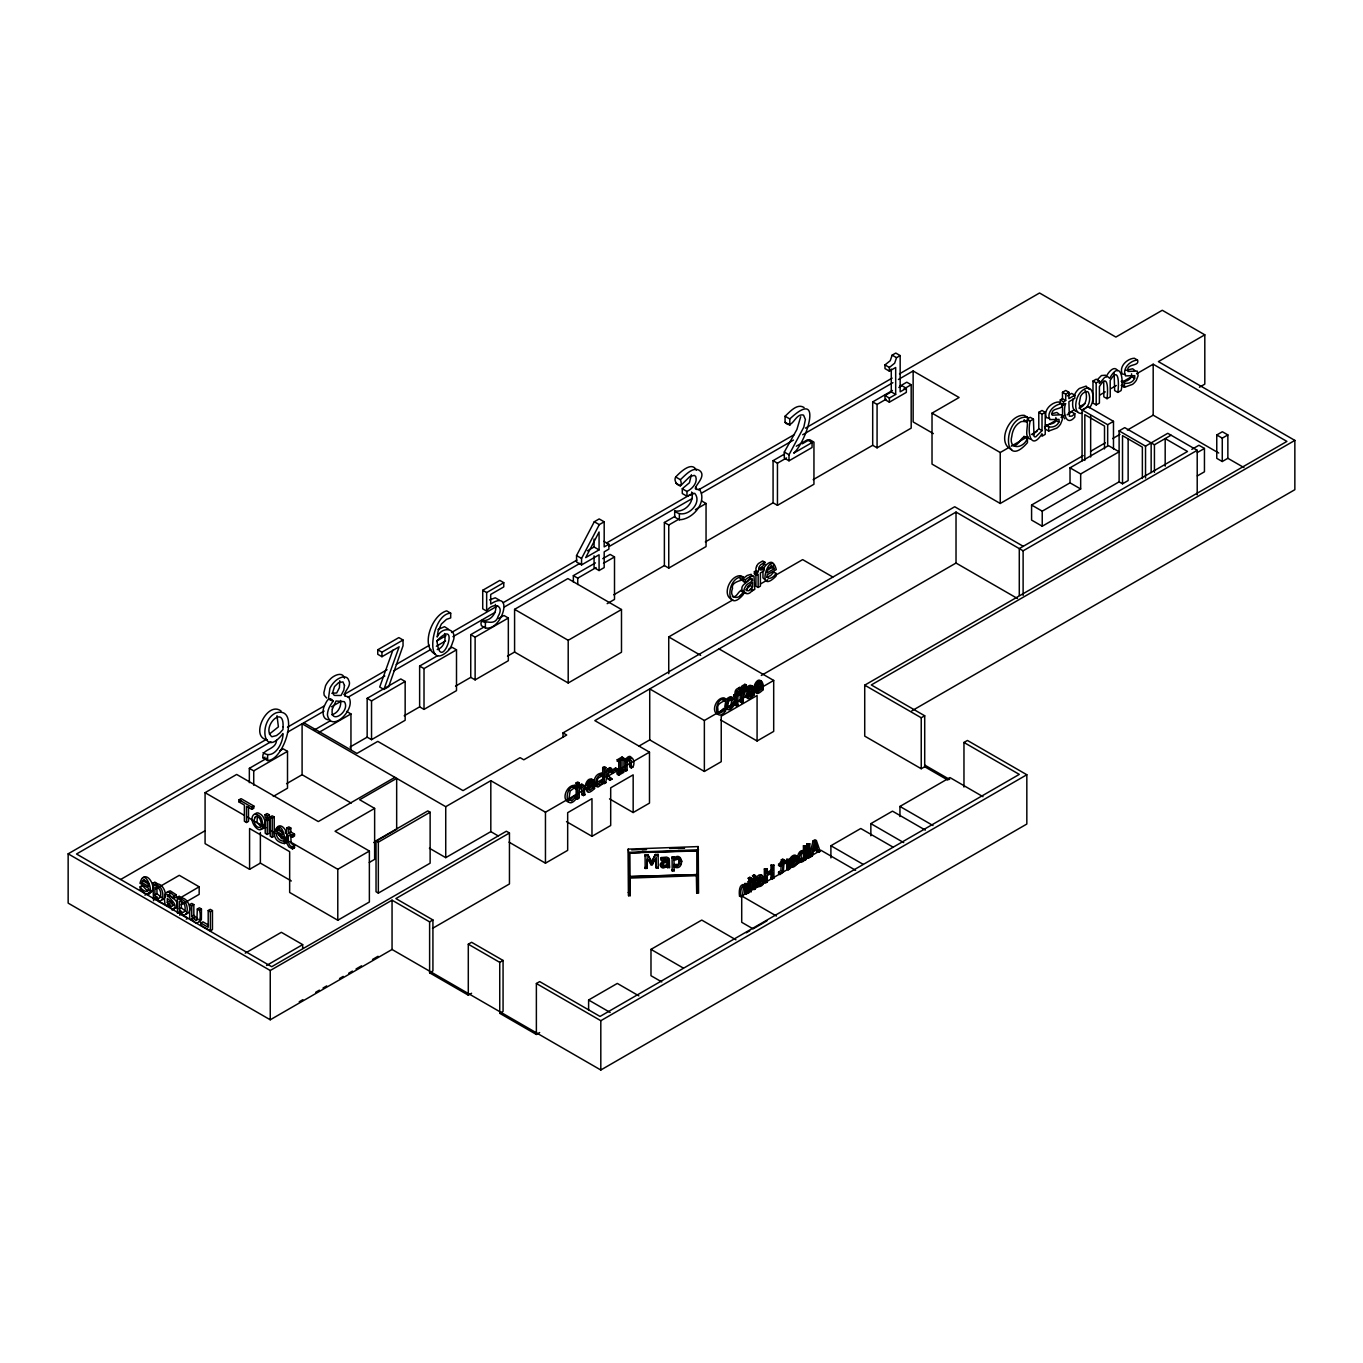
<?xml version="1.0" encoding="UTF-8"?>
<svg xmlns="http://www.w3.org/2000/svg" width="1363" height="1363" viewBox="0 0 1363 1363"><rect width="100%" height="100%" fill="white"/><g stroke="black" fill="none" stroke-linecap="round" stroke-linejoin="round"><path stroke-width="1.5" d="M797.781 857.634C797.236 853.988 800.984 848.144 804.851 851.5L804.851 846.662L806.266 845.844L806.266 859.389L804.937 860.155L803.437 858.929L804.937 860.155M741.728 691.671L742.171 689.048A3.561 2.062 -60 0 1 743.499 686.952L746.43 685.197L743.227 691.16L741.676 690.257L744.249 688.775L745.817 691.16L743.278 692.625L739.121 691.74L741.728 692.029M755.494 881.486C755.051 878.249 758.85 872.763 762.173 875.387M789.62 861.791C788.24 857.242 796.929 851.262 796.895 858.349M761.338 878.999L762.752 879.817L762.343 882.151A3.305 1.908 -60 0 1 761.133 884.025L758.237 885.473L755.647 884.604L755.647 886.376C770.811 889.869 761.44 862.472 756.908 883.19L755.494 882.372M796.878 860.121L796.452 862.455A3.305 1.908 -60 0 1 795.259 864.329C791.613 867.038 787.78 864.892 793.828 863.512A3.305 1.908 -60 0 0 795.038 861.637L795.464 859.303L796.878 860.121L791.034 863.495L789.62 862.677M681.67 861.075L680.904 864.074M800.677 416.788L796.895 429.498L784.304 452.039L784.304 458.087L789.007 460.813L812.058 447.507L812.058 442.549L807.356 439.84L796.333 446.195M758.288 881.145L759.855 877.585L762.547 877.602L762.752 878.573L758.288 881.145L756.874 880.328L757.368 878.096M792.414 861.433L793.965 857.889L796.656 857.906L796.878 858.86L792.414 861.433L791.136 859.406M142.025 882.628C142.314 876.392 149.453 883.02 148.55 886.393L142.025 882.628L144.291 879.868M679.677 861.331L678.399 864.381L674.004 864.534L674.123 870.838L672.198 870.906L672.078 869.798M1045.642 424.932C1050.055 429.72 1059.954 425.955 1059.068 419.378L1049.766 419.6C1046.188 412.239 1054.621 404.13 1061.794 403.823C1064.282 410.791 1050.021 406.413 1052.219 415.187L1061.436 414.778L1062.373 419.497L1060.584 424.012A10.308 5.946 -60 0 1 1056.819 428.084L1048.692 431.049L1045.472 429.192C1042.763 421.627 1058.114 426.96 1055.848 417.521M1123.964 385.133L1121.204 385.473L1124.424 387.313L1132.551 384.349A10.308 5.946 -60 0 0 1136.316 380.294L1138.105 375.762L1137.168 371.06L1127.951 371.469C1125.753 362.694 1140.013 367.073 1137.526 360.088C1130.353 360.394 1121.902 368.521 1125.497 375.881L1134.783 375.66C1135.635 382.339 1125.77 385.848 1121.204 381.299C1125.804 382.56 1132.432 379.067 1131.58 373.803M1073.226 398.575C1072.391 402.886 1071.454 411.319 1077.622 411.779M586.652 785.292L586.874 783.946M756.84 687.463C756.158 684.925 761.508 679.967 761.73 684.635L756.84 687.463L755.272 686.56L760.179 683.732L761.73 684.635M761.287 879.834L760.912 881.333A3.305 1.908 -60 0 1 759.719 883.207L755.647 884.604M762.956 571.131L762.973 577.861L765.256 579.957M906.344 388.268L900.159 391.828L900.159 355.59L895.781 353.068L892.152 355.147L890.243 360.701L884.979 364.909L884.979 368.589L889.358 371.128L895.678 367.482L895.678 394.418L889.358 398.064L884.979 395.526L884.979 399.632L889.358 402.17L906.344 392.374L906.344 388.268L901.948 385.729L898.864 387.501M900.159 355.59L896.547 357.685L894.639 363.222L889.358 367.448L889.358 371.128M662.384 863.256L662.81 865.079L665.297 865.318L667.461 864.21L667.461 861.62M276.382 831.311L277.371 829.13L279.739 829.42L282.005 831.788L282.686 834.957L276.382 831.311L279.364 827.971M812.331 855.896L813.353 851.688L817.63 849.2L818.652 852.233L820.168 851.364L816.386 840.579L814.955 839.761L813.115 840.835L809.332 855.981L810.746 856.799L812.331 855.896L810.917 855.078L809.332 855.981M813.762 849.967L815.5 842.862L817.221 847.973L813.762 849.967L812.348 849.149L815.807 847.156L817.221 847.973M810.746 856.799L814.546 841.653L816.386 840.579M732.374 704.33L732.715 703.172M756.567 566.48C754.029 571.029 759.378 574.13 758.816 567.775A5.111 2.947 -60 0 1 760.724 564.793L764.916 562.255C765.188 565.049 754.829 573.193 764.03 568.695L764.03 570.841L760.401 572.937L760.401 586.141L758.152 587.436L755.92 586.141L755.92 574.811M169.591 893.651C169.472 897.978 178.195 899.256 177.122 905.066A5.963 3.442 60 0 1 176.474 907.298L176.031 907.69A5.282 3.05 60 0 1 174.123 907.775M736.378 691.825L736.702 690.922M741.779 688.707L742.102 687.804M392.868 650.185L379.715 687.02L383.906 689.439L388.659 686.696L403.039 645.772L403.039 640.014L398.848 637.594L377.755 649.776L377.755 654.291L381.947 656.71L399.138 646.795L383.906 689.439M755.511 685.231L757.317 682.471M276.502 740.296C276.144 750.297 260.742 748.815 263.042 757.93L267.608 760.571C284.765 760.128 300.439 705.625 275.973 712.883C257.914 720.925 263.059 759.907 282.942 733.498C283.555 742.988 273.69 760.588 263.042 752.58M1073.959 396.156L1074.981 393.873A10.768 6.219 -60 0 1 1079.343 388.489L1086.107 386.104L1089.105 389.392M763.484 569.41C764.183 565.321 772.446 558.234 773.928 565.236M276.723 827.784C280.931 821.616 288.274 831.634 286.656 836.695L284.646 837.853L276.382 833.083C275.888 838.075 281.902 843.561 286.434 839.847L286.434 842.385L284.424 843.544C263.979 840.545 280.591 811.854 284.646 837.853M142.434 878.113C148.959 871.468 158.159 891.402 149.146 892.901M655.313 854.482L651.65 861.569L647.834 854.754L645.074 854.857L645.193 868.435L647.084 868.367L647.084 857.634L651.037 864.789L652.264 864.755L656.233 857.293L656.233 868.044L658.261 867.958L658.142 854.38L655.313 854.482L651.77 862.677L647.834 854.754M599.073 570.535L599.073 554.792L581.558 564.912L576.549 562.016L576.549 555.576L594.285 521.756L599.175 518.928L604.184 521.808L604.184 546.921L608.886 544.212L608.886 549.119L604.184 551.845L604.184 567.587L599.073 570.535L594.064 567.655L594.064 555.848M581.558 564.912L581.558 558.455L599.277 524.636L604.184 521.808M652.264 864.755L654.121 859.917M606.126 772.105L607.983 768.749L609.96 767.608L611.544 768.528L607.677 775.291L612.055 779.074L609.977 780.266L606.058 777.217M611.544 768.528L609.568 769.652L605.854 776.382L605.854 767.539L604.269 766.636L602.702 767.539L602.702 782.652L604.269 783.555L605.854 782.652L606.484 777.063L609.977 780.266M608.034 770.998L609.96 767.608M1106.415 376.478C1107.744 372.9 1114.338 364.705 1117.456 370.685M789.007 460.813L789.007 454.765L803.829 427.13L805.397 419.497L803.557 415.136C794.936 412.597 792.602 430.623 785.071 422.377L785.071 416.226C789.773 412.001 797.151 402.92 804.136 407.571M1089.327 407.81C1095.596 401.932 1094.063 381.18 1082.563 390.346A10.768 6.219 -60 0 0 1078.201 395.73C1075.237 400.739 1073.311 414.965 1082.512 413.262M573.124 787.337L576.242 788.581L573.653 788.359L570.16 791.017L568.78 799.399L571.574 800.95L576.242 796.469L574.658 795.566L570.007 800.03L567.57 799.263M745.271 582.478L745.271 579.837L747.06 578.372L751.643 575.714L753.978 575.987L754.778 589.378L752.546 590.673L752.546 589.037C750.195 596.841 740.126 594.047 745.527 586.55C746.464 582.989 754.318 582.342 752.035 578.423C748.253 577.248 746.413 585.085 743.039 581.183L743.108 577.026C725.763 575.356 725.201 615.548 743.108 594.745L743.108 591.491C738.848 587.657 737.604 598.425 732.306 596.636M743.108 591.491C739.956 600.827 728.421 598.613 732.51 588.458C730.364 579.939 748.934 580.451 739.87 578.781M1027.446 437.983C1024.141 448.751 1008.007 450.625 1011.806 436.296C1012.402 430.981 1014.839 425.495 1019.541 422.598C1023.017 419.14 1030.224 425.477 1027.446 417.197C1002.555 414.812 1001.754 472.518 1027.446 442.634L1027.446 437.983C1021.347 432.48 1019.558 447.933 1011.959 445.36M602.838 781.732C601.662 785.412 596.04 786.264 597.369 781.22C596.415 776.126 603.536 777.506 602.838 774.133C597.352 774.457 594.183 781.51 596.381 786.178A5.145 2.965 -60 0 0 598.289 786.911L602.838 783.776L602.838 781.732C600.333 778.818 599.396 785.718 596.466 783.827M629.45 758.595L629.757 767.028L631.325 767.948L632.909 767.028C636.197 761.031 630.95 752.785 627.116 760.741L625.532 759.821C626.23 757.658 630.762 754.131 631.273 758.169M167.632 891.709L170.205 890.84L176.117 894.673L176.117 897.11L174.038 898.319C157.086 887.62 175.861 901.454 175.043 906.259A5.963 3.442 60 0 1 174.396 908.491L173.953 908.9A5.282 3.05 60 0 1 172.045 908.968L167.291 904.402L167.291 905.918L165.23 904.725C163.117 895.491 165.417 886.734 174.038 895.883L174.038 898.319M257.368 815.585L257.011 822.519L261.168 826.694M593.144 782.924L594.728 783.844C590.622 767.199 579.224 803.659 594.558 788.513L594.558 786.519L592.888 785.667L588.441 789.279A3.697 2.13 -60 0 1 587.913 789.279M752.546 586.891L749.02 590.758L746.668 590.605L747.742 586.431L752.546 582.631L752.546 586.891L750.314 585.596L745.697 589.923M773.775 572.085L770.64 575.561L766.602 577.282M754.148 694.891L754.148 692.932L749.684 696.561A3.629 2.096 -60 0 1 748.355 696.033L747.912 693.988L754.318 690.291C750.263 673.901 739.036 709.816 754.148 694.891L752.58 693.988L752.58 692.029L748.134 695.658A3.629 2.096 -60 0 1 747.606 695.641M761.508 686.884L757.061 690.496A3.629 2.096 -60 0 1 755.732 689.985M587.419 782.686L588.22 781.578M747.111 689.15L747.895 688.076M627.116 760.741L625.532 758.629L623.947 759.532L623.947 770.385L625.532 771.288L627.116 770.385L627.116 762.275L628.326 760.622A3.816 2.198 -60 0 1 630.081 759.31L631.273 760.418L631.325 767.948M1045.217 412.325L1042.014 414.182L1042.014 430.64L1035.931 436.705A3.493 2.01 -60 0 1 1034.04 436.262L1033.427 419.14L1030.207 420.98C1027.106 433.724 1031.246 450.863 1042.014 433.775L1042.014 436.228L1045.217 434.371L1045.217 412.325L1042.014 410.467L1038.793 412.325L1038.793 428.783L1032.728 434.848M1097.454 379.613L1101.44 375.541L1105.58 375.217M333.254 701.11L329.471 699.543L328.551 697.788L329.897 688.298A14.039 8.11 -60 0 1 334.531 681.79C337.82 678.041 347.02 673.475 348.877 680.784C352.608 687.242 337.905 695.863 348.366 696.732C357.327 708.181 331.26 734.078 327.41 714.945C327.495 709.748 330.187 705.063 333.254 701.11C328.773 695.232 326.456 701.877 324.547 705.591C322.026 710.259 322.043 720.669 329.607 719.664M680.699 485.62L689.729 476.658L694.278 475.363L695.675 476.42C697.924 482.758 692.302 488.823 686.969 491.447L682.284 488.738L682.284 493.525L686.969 496.234L694.704 493.304C703.427 503.594 684.788 520.734 674.685 510.955L674.685 517.054L679.37 519.763C693.086 519.473 707.755 501.601 699.406 489.266C687.156 491.14 707.346 478.43 700.446 471.257C693.903 465.09 685.027 475.414 680.41 479.708C684.499 491.702 672.044 482.758 675.707 476.999C679.864 472.484 692.029 460.592 696.374 470.32M568.592 790.114L569.257 789.262M578.372 786.417L581.745 783.861L583.415 785.804M791.767 857.906L794.05 856.356M587.777 791.153C584.369 789.518 584.08 779.977 579.241 788.376L579.241 782.907L577.673 781.987L576.089 782.907L576.242 798.769C564.827 812.927 563.43 784.986 576.242 786.247L574.658 785.344C566.974 784.747 560.926 799.297 568.507 802.177M725.542 711.094C714.297 725.048 712.917 697.515 725.542 698.759C725.355 702.269 715.933 702.184 717.892 709.373C717.228 719.357 726.99 705.881 725.542 711.094L723.992 710.191M804.851 859.746C797.968 868.214 797.048 849.353 804.851 851.5M255.273 814.035L255.92 813.353A6.73 3.885 60 0 1 258.646 813.132L260.946 814.461A6.662 3.833 60 0 1 263.655 817.817C265.478 820.952 266.705 829.88 260.946 828.755M761.423 686.935L763.076 687.787L763.076 689.746C747.963 704.671 759.191 668.739 763.246 685.129L756.84 688.843L755.272 687.94M804.851 852.88L802.126 853.391A2.13 1.227 -60 0 0 801.12 854.822L801.291 860.172A2.811 1.619 -60 0 0 802.483 860.326L804.851 858.451L804.851 852.88L803.437 852.062L803.437 857.634L801.052 859.508A2.811 1.619 -60 0 1 800.609 859.593M789.79 425.086L789.79 418.952C824.121 386.581 806.709 441.646 793.709 453.146L812.058 442.549M751.899 694.704L750.349 696.101M486.659 611.101C492.622 601.884 505.111 604.933 498.125 616.315C494.53 629.587 478.038 614.969 481.446 625.719L485.381 627.985C502.112 631.308 514.464 588.356 490.697 604.03L490.697 594.455L503.765 586.908L503.765 582.683L499.829 580.417L482.723 590.281L482.723 608.835L486.659 611.101L486.659 592.564L503.765 582.683M783.725 862.796L788.189 862.932L788.189 869.833L786.775 869.015L786.775 862.115L785.701 861.876M1103.723 381.316L1103.826 396.82L1107.029 398.678C1107.983 391.215 1108.545 371.315 1099.413 386.615L1099.413 403.073L1096.193 404.93L1092.99 403.073L1092.99 381.027L1096.21 379.187L1099.413 381.027L1099.413 383.48L1104.643 377.398L1107.642 376.563L1109.635 378.335C1119.807 359.985 1124.305 377.585 1121.085 390.568L1117.864 392.425L1114.661 390.568L1114.133 373.292M749.786 577.128C751.371 582.001 740.399 583.33 741.966 589.753A6.423 3.714 -60 0 0 742.648 592.155L745.186 592.666M677.854 866.238L674.004 865.812L674.004 857.906C683.493 850.785 684.43 871.843 674.123 866.919M437.966 629.536L444.491 626.69L448.58 629.28M667.461 865.522L666.064 866.374M736.327 694.84L737.877 695.743L740.416 694.278L738.848 691.893L736.276 693.375L737.826 694.278L741.029 688.315L738.099 690.07A3.561 2.062 -60 0 0 736.77 692.165L736.327 695.147L733.72 694.857L733.72 696.357L736.327 696.646L736.327 705.83L734.776 704.927L734.776 695.743L733.72 696.357M758.544 885.541L759.481 884.911M667.58 862.728L667.58 865.318C662.179 869.747 660.595 861.143 667.58 862.728L667.41 859.559M377.755 649.776L381.947 652.196L403.039 640.014M785.071 422.377L790.063 424.932M682.284 488.738L689.422 482.758L691.399 474.75M587.385 550.856L594.064 546.989L599.073 549.885L599.073 531.996L585.698 557.603L599.073 549.885M963.965 787.047L963.965 742.46L967.44 740.45L1026.833 774.746L1026.833 824.036L600.81 1070.006L392.05 949.483L270.249 1019.797L68.15 903.124L68.15 853.834L265.376 739.956M287.491 727.195L324.36 705.898M344.635 694.193L387.024 669.727M396.241 664.394L429.43 645.244M436.807 640.985L446.008 635.669M451.545 632.483L497.631 605.871M503.151 602.685L576.89 560.108M606.382 543.087L693.017 493.065M698.538 489.879L794.39 434.541M805.448 428.152L892.084 378.13M899.461 373.871L1039.543 292.994L1115.871 337.07L1162.281 310.27L1204.807 334.821L1204.807 384.127L1199.457 387.211M270.913 741.762L76.515 854.005L271.714 966.708L506.372 831.226L509.455 832.997L509.455 883.957L432.514 928.373M287.423 732.238L324.087 711.077M331.448 706.818L340.648 701.502M348.008 697.26L384.826 675.997M394.026 670.681L430.844 649.435M436.364 646.249L445.582 640.934M452.942 636.674L495.28 612.243M504.48 606.927L579.957 563.345M609.414 546.342L692.251 498.517M701.451 493.202L793.487 440.062M802.688 434.746L892.901 382.662M898.421 379.476L913.142 370.975L959.092 397.502L932.019 413.142L932.019 464.101L1000.238 503.475L1083.159 455.6M674.685 510.955C684.856 512.709 694.857 502.078 691.637 492.009M481.446 620.608L485.688 622.721M813.183 479.657L872.695 445.292L872.695 401.898L892.441 390.5M899.614 386.342L906.787 382.202L911.183 384.741L911.183 428.135L877.073 447.831L872.695 445.292M613.759 594.796L664.377 565.56L664.377 522.489L675.026 516.338M455.515 686.151L470.746 677.36L470.746 634.647L484.734 626.588M498.705 618.512L503.952 615.48L508.331 618.018L508.331 660.714L475.125 679.881L470.746 677.36M514.584 652.042L514.584 609.346L567.877 578.576L621.494 609.534L621.494 652.23L568.201 682.999L514.584 652.042L507.496 656.131M884.979 395.526L891.283 391.88L895.678 394.418M573.346 582.018L573.346 575.646L595.427 562.902M602.787 558.66L610.13 554.417L614.509 556.939L614.509 599.413L607.165 603.656M705.335 541.912L773.077 502.811L773.077 460.66L784.032 454.339M802.279 443.81L809.571 439.602L813.95 442.123L813.95 484.257L777.455 505.332L773.077 502.811M404.198 715.779L419.634 706.869L419.634 666.064L437.676 655.637M448.512 649.384L452.124 647.306L456.503 649.827L456.503 690.632L424.012 709.39L419.634 706.869M367.158 737.162L367.158 698.35L400.773 678.944L405.152 681.483L405.152 720.277L371.537 739.683L367.158 737.162L350.001 747.06M872.695 401.898L877.073 404.419L886.052 399.24M903.993 388.881L911.183 384.741M291.324 880.975L260.367 863.103L249.582 869.321L205.08 843.629L205.08 792.67L236.668 774.44L318.312 821.565L394.912 777.353M664.377 522.489L668.756 525.028L679.404 518.877M695.403 509.643L706.051 503.492L706.051 546.563L668.756 568.098L664.377 565.56M313.967 730.227L330.272 720.806M470.746 634.647L475.125 637.185L508.331 618.018M573.346 575.646L577.742 578.168L596.125 567.553M603.485 563.311L614.509 556.939M773.077 460.66L777.455 463.199L786.587 457.934M249.344 782.669L249.344 768.34L267.131 758.067M279.568 750.877L283.129 748.832L287.508 751.354L287.508 788.206L273.282 796.418M419.634 666.064L424.012 668.586L456.503 649.827M367.158 698.35L371.537 700.889L405.152 681.483M318.363 732.749L350.955 713.922L350.955 749.48M249.344 768.34L253.722 770.862L287.508 751.354M246.516 822.485L244.386 821.259L244.386 805.073L239.053 801.989L239.053 799.808L241.064 798.65L253.859 806.044L253.859 808.208L251.848 809.366L246.516 806.283L246.516 822.485L248.509 821.327L248.509 807.152M239.053 801.989L241.064 800.831M120.643 879.493L205.217 830.663M286.571 783.691L302.092 774.729L351.228 803.097M239.053 799.808L251.848 807.203L253.859 806.044M140.236 886.819C141.565 890.056 148.771 894.622 148.55 888.216L139.997 883.292C145.398 861.433 160.374 909.342 140.236 889.426L140.236 886.819C143.745 883.173 145.279 892.288 149.538 890.209M265.069 814.716L267.08 813.558L269.363 814.87L269.363 817.272L265.206 819.504L265.206 833.287L267.216 834.446L269.227 833.287L269.227 819.504L265.069 817.119L265.069 814.716L267.352 816.028L269.363 814.87M140.355 886.887L142.434 885.694M514.584 609.346L568.201 640.303L621.494 609.534M152.809 883.309L154.888 882.117L156.966 883.923L154.888 885.132L152.809 883.309L153.576 900.739M270.215 816.982L272.208 815.824L274.219 816.982L274.219 836.166L272.208 837.325L270.215 836.166L270.215 816.982L272.208 818.141L274.219 816.982M154.769 884.451L156.847 883.241M265.206 819.504L267.216 820.662L269.227 819.504M144.921 895.15L152.162 890.976M155.774 888.897L179.286 875.319L199.168 886.802L199.168 894.367L181.092 904.811M154.888 894.895L154.888 887.074C163.747 886.359 161.652 905.986 154.888 894.895L156.966 893.702L156.966 885.882M167.291 896.547L169.37 895.355M286.809 828.023L288.82 826.864L290.813 828.023L290.813 831.975L294.51 834.105L294.51 836.03L292.517 837.189L288.82 835.059C287.525 838.381 288.394 850.001 294.51 845.673L294.51 847.769L292.517 848.928L288.82 846.917L287.031 843.68L286.809 833.9L285.446 833.117L285.446 831.191L286.809 831.975L286.809 828.023L288.82 829.181L290.813 828.023M174.038 895.883L176.117 894.673M167.291 902.408L167.291 898.456L171.738 901.982L172.743 905.867L171.568 906.429L168.773 904.47L167.291 902.408L169.37 901.216L173.646 905.219M177.19 897.382L179.252 896.19L181.33 897.996L179.252 899.205L177.19 897.382L177.531 913.346M288.82 829.181L288.82 833.134L290.813 831.975M179.132 898.524L199.168 886.802M288.82 833.134L292.517 835.263L294.51 834.105M1068.899 392.305L1065.696 394.163L1065.696 400.501L1062.476 398.643L1062.476 392.305L1065.696 390.465L1068.899 392.305L1068.899 398.643L1074.828 395.236L1074.828 398.32L1068.899 401.727L1069.359 416.226L1072.051 416.056L1074.828 413.739L1074.828 417.078C1065.61 427.778 1062.578 410.723 1065.696 403.584L1063.515 404.828L1058.591 401.966C1051.418 402.272 1042.968 410.382 1046.545 417.742L1049.731 418.168M758.152 587.436L758.152 574.215L756.652 575.101L754.403 573.806L754.403 571.659L755.92 570.79M759.327 568.831L761.798 567.4L764.03 568.695M172.045 910.024L177.48 906.889M754.403 573.806L755.92 572.937M754.403 571.659L756.652 572.954L758.152 572.085M1060.312 402.988L1060.312 399.904L1062.476 398.643M1067.178 395.934L1071.608 393.379L1074.828 395.236M179.252 908.968L179.252 901.147C188.128 900.432 186.032 920.059 179.252 908.968L181.33 907.775L181.33 899.955M766.568 570.603L771.833 567.57L774.082 568.848L767.045 572.92C766.057 569.291 773.758 562.152 774.082 568.848M189.678 904.606L191.757 905.799L191.757 916.447L195.693 920.366A2.266 1.295 60 0 0 196.902 920.076L197.311 909.002L199.39 910.211C202.218 918.219 197.976 929.379 191.757 918.475L191.757 920.042L189.678 918.849L189.678 904.606L191.757 903.413L193.836 904.606L193.836 915.237L197.754 919.173A2.266 1.295 60 0 0 198.299 919.275M1060.312 399.904L1063.515 401.761L1065.696 400.501M1092.99 381.027L1096.193 382.884L1099.413 381.027M191.757 905.799L193.836 904.606M776.007 573.38C774.559 576.873 766.79 581.797 767.045 574.896L776.263 569.581C770.436 546.018 754.284 597.658 776.007 576.191L776.007 573.38L773.639 572.153M197.311 909.002L199.39 907.809L201.451 909.002L201.383 919.548L199.765 921.967M668.739 673.663L668.739 636.93L732.936 599.856M740.279 595.631L745.782 592.445M760.469 583.977L767.795 579.735M775.138 575.493L802.654 559.614L832.81 577.026M369.254 862.472L374.638 859.354L374.638 808.395L335.059 831.243L369.373 851.04L369.373 901.999L337.785 920.246L289.655 892.458L289.655 851.654L249.582 828.517L249.582 869.321M199.39 910.211L201.451 909.002M191.757 916.447L193.836 915.237M932.019 413.142L1000.238 452.516L1007.615 448.257M1011.295 446.127L1027.889 436.552M1031.57 434.439L1037.09 431.236M1044.467 426.977L1055.524 420.605M1061.044 417.402L1064.742 415.289M1068.422 413.159L1073.959 409.956M1079.479 406.77L1085.016 403.584M1099.754 395.066L1105.274 391.88M1110.811 388.676L1116.331 385.49M1121.868 382.304L1132.926 375.915M1136.606 373.786L1153.183 364.211L1286.911 441.408L864.721 685.163L864.721 736.122L921.235 768.732L924.71 766.739L947.847 780.096M1204.807 334.821L1158.397 361.621L1294.85 440.402L1294.85 489.692L911.813 710.839M200.855 923.058L208.198 927.3L208.198 910.552L210.277 909.342L212.458 910.603L212.458 929.6L210.379 930.793L200.855 925.29L200.855 923.058L202.934 921.848L208.437 925.034M1045.472 425.017L1048.863 426.772M1124.594 383.054L1124.424 387.313M208.198 910.552L210.379 911.813L212.458 910.603M1082.069 460.881L1082.069 409.922C1089.463 408.372 1091.286 397.945 1088.236 392.152A6.116 3.527 -60 0 0 1085.561 391.743L1083.21 393.106A6.151 3.561 -60 0 0 1080.518 396.616L1079.155 403.755L1080.518 409.258L1082.171 409.922L1087.895 406.566L1113.486 421.337L1113.486 448.955M1107.029 398.678L1110.249 396.82L1110.181 380.464C1119.296 365.045 1118.887 384.775 1117.864 392.425M376.035 840.801L427.829 810.9L430.129 812.229L430.129 863.188L378.335 893.106L376.035 891.76L376.035 840.801L378.335 842.147L430.129 812.229M563.021 737.127L563.021 732.885L954.713 506.746L1023.238 546.307M373.752 842.555L396.667 829.334L396.667 778.375L359.662 799.74L374.638 808.395M302.092 774.729L302.092 723.77L445.735 806.692L490.816 780.675L545.456 812.212L603.86 778.494M1197.208 494.888L1197.208 450.301L1023.119 550.822L956.025 512.079L594.83 720.618L649.487 752.155L649.487 803.114L633.165 812.535L609.534 798.888M1082.069 409.922L1107.676 424.711L1113.486 421.337M289.859 841.618L337.785 869.287L369.373 851.04M1070.023 482.843L1070.023 467.833L1108.477 445.633L1119.108 451.783L1080.672 473.966L1080.672 488.976L1070.023 482.843L1031.587 505.026L1031.587 520.087L1042.235 526.22L1119.108 481.838L1119.108 430.878L1124.731 427.624L1154.427 444.781L1171.038 435.189M1090.536 451.34L1105.274 442.839M1112.651 438.579L1120.028 434.32M1127.388 430.061L1153.183 415.17L1218.709 453.01M245.238 953.146L281.34 932.309L302.671 944.627L302.671 948.409M1119.108 430.878L1145.533 446.144L1167.767 433.298L1197.208 450.301M1031.587 505.026L1042.235 511.176L1080.672 488.976M429.379 848.212L445.735 857.651L490.816 831.634L498.091 835.843M638.736 746.225L649.725 739.888L704.364 771.441L721.231 761.696L721.231 716.188L757.078 695.488L757.078 740.995L773.69 731.403L773.69 680.444L719.051 648.907M761.304 675.469L956.025 563.038L1017.48 598.51M739.393 689.099L741.029 689.951M746.43 686.833L743.499 686.475M623.607 770.93L622.005 771.85L620.421 770.93L622.022 770.01L623.607 772.395L618.751 775.206L617.166 774.303L617.166 772.821L618.751 773.724L620.335 772.804L620.335 761.304L618.751 762.224L617.166 759.838L622.022 757.027L623.607 757.947L622.005 760.35L620.421 759.43M576.089 782.907L577.656 783.81L579.241 782.907M602.702 767.539L604.269 768.459L605.854 767.539M617.166 761.321L618.768 760.401L618.768 771.901L617.166 772.821M623.607 757.947L618.751 760.758L617.166 759.838M722.475 699.832L725.542 701.042M733.72 694.857L736.327 695.147M266.569 965.464L302.671 944.627M737.826 694.278L740.416 692.796M743.227 691.16L745.817 689.678M623.947 759.532L625.532 760.452L627.116 759.532M739.121 693.239L741.728 693.528L741.728 702.712L740.177 701.809L740.177 692.625M600.095 775.121L602.838 776.177M747.98 690.768L751.252 688.894L752.802 689.78L747.912 692.608C747.231 690.087 752.58 685.112 752.802 689.78M617.2 768.885L612.464 771.628L612.464 773.383L610.88 772.48L610.88 770.725L615.633 767.982L617.2 768.885L617.2 770.657M588.305 784.321L591.61 782.413L593.195 783.333L588.22 786.195C587.538 783.64 592.973 778.597 593.195 783.333M68.15 853.834L270.249 970.507L392.05 900.176L429.618 921.865L432.923 919.957L432.923 970.916L429.618 972.824L429.618 921.865M509.455 832.997L395.883 898.575L432.923 919.957M607.506 776.399L649.487 752.155M649.725 739.888L649.725 688.928L704.364 720.482L773.69 680.444M763.076 687.787L758.612 691.399A3.629 2.096 -60 0 1 757.283 690.871L756.84 688.843M734.776 704.927L736.327 704.041L737.877 704.927L737.877 695.743M740.177 701.809L741.728 700.923L743.278 701.809L743.278 692.625M594.558 786.519L590.026 790.199A3.697 2.13 -60 0 1 588.68 789.671L588.22 787.593M581.354 786.008L581.882 794.663L583.466 793.743L585.051 794.663C583.023 790.472 586.311 775.257 592.888 779.892M602.702 782.652L604.269 781.732L605.854 782.652M608.409 779.346L610.488 778.154L612.055 779.074M623.947 770.385L625.532 769.465L627.116 770.385M736.327 705.83L737.877 704.927M741.728 702.712L743.278 701.809M1119.108 481.838L1122.516 483.797L1128.138 480.56L1128.138 438.682M576.089 798.019L577.656 798.922L579.241 798.019L579.241 789.91L580.468 788.257A3.816 2.198 -60 0 1 582.222 786.945L583.398 788.035L583.466 795.566L581.882 794.663M583.466 795.566L585.051 794.663M1191.824 449.364L1198.946 445.258L1204.449 448.444L1204.449 471.802L1197.327 475.908M1227.859 458.292L1222.27 461.512L1216.767 458.343L1216.767 434.967L1222.355 431.747L1227.859 434.916L1227.859 458.292L1243.959 467.577M1197.327 452.55L1204.449 448.444M1216.767 434.967L1222.27 438.153L1227.859 434.916M299.213 1001.788L302.893 999.675M315.722 992.264L319.385 990.151M323.048 988.022L326.711 985.909M339.557 978.498L343.22 976.385M348.724 973.216L352.387 971.103M356.05 968.974L361.553 965.805M372.542 959.45L378.045 956.281M509.029 842.147L545.456 863.171L567.672 850.359L567.672 812.672L591.968 798.65L591.968 836.32L610.692 825.518L610.692 787.831L633.165 774.848L633.165 812.535M1294.85 440.402L871.298 684.942L924.71 715.779L924.71 766.739M468.293 944.201L471.598 942.293L503.066 960.455L503.066 1011.414L499.744 1013.322L499.744 962.363L468.293 944.201L468.293 995.16L471.598 993.252M864.721 685.163L921.235 717.773L924.71 715.779M499.744 962.363L503.066 960.455M539.68 1032.558L536.375 1034.466L536.375 983.507L539.68 981.599L600.027 1016.44L1019.285 774.388L963.965 742.46M803.437 850.682L803.437 845.844L806.266 845.844M806.93 843.816L809.775 843.816L809.775 857.361L808.361 858.179L806.93 857.361L806.93 843.816L809.775 843.816M751.252 878.096L749.65 879.033L749.65 880.719L748.219 878.215L749.837 877.278L751.252 878.096L751.252 879.799L748.236 881.537L748.662 893.344M755.545 875.625L753.943 876.545L753.943 878.249L752.512 875.728L754.131 874.807L755.545 875.625L755.545 877.312L752.615 878.999L752.615 888.727L754.029 889.545L755.443 888.727L755.443 878.999L754.029 878.181M772.429 872.576L767.267 875.557L767.267 881.912L765.785 882.764L764.353 881.946L764.353 868.981L767.267 868.947L767.267 874.024L772.429 871.042L772.429 865.948L773.928 865.096L773.928 878.062L772.429 878.931L771.015 878.113L771.015 871.758L772.429 872.576L772.429 878.931M765.853 873.206L771.015 870.224L771.015 865.13L773.928 865.096M783.946 863.903L783.299 872.081L779.926 874.518L778.494 872.235C782.822 875.267 783.435 867.072 782.532 864.721L779.926 866.238L778.494 865.42L782.532 858.929L783.946 859.746L784.901 863.358L782.532 863.086M764.353 868.981L767.267 868.947M781.118 859.763L783.946 859.746M747.606 883.531L746.174 885.439L744.76 883.531L747.606 883.531L747.606 893.259L746.174 894.077L744.76 893.259L744.76 886.001L743.67 885.78M789.603 859.286L788.189 861.552L786.775 859.286L789.603 859.286L789.603 869.015L788.189 869.833M751.183 881.197L749.65 882.065L752.597 882.014L751.183 879.834M748.236 881.537L749.65 882.355L752.597 880.651L749.837 878.982L749.837 877.278M752.615 878.999L755.443 878.999M778.494 864.057L779.926 864.875L782.532 863.375L782.532 860.581M785.139 863.614L785.378 861.74L788.189 861.552M756.874 880.328L761.338 877.755L762.752 878.573M791 860.615L795.464 858.043L796.878 858.86M756.908 883.19L762.752 879.817M778.494 872.235L780.914 870.531L781.118 865.454M757.078 885.422L757.078 887.194M791.187 865.709C792.465 870.701 800.78 861.416 798.037 857.191C795.072 852.846 789.893 859.917 791.034 863.495M744.76 884.621C738.746 883.292 738.985 892.85 739.564 896.275L740.978 895.457M744.76 893.259L747.606 893.259M752.615 888.727L755.443 888.727M764.353 881.946L767.267 881.912M771.015 878.113L773.928 878.062M806.93 857.361L809.775 857.361M817.63 849.2L816.216 848.382L817.238 851.415L820.168 851.364M752.666 928.629L741.711 922.291L741.711 895.968L820.884 850.256L855.606 870.293M739.564 896.275L742.392 896.275L743.516 887.228A3.425 1.976 -60 0 1 745.084 886.597L746.174 886.819L746.174 894.077M661.771 981.939L650.986 975.704L650.986 949.381L701.741 920.076L735.901 939.789M830.902 857.889L830.902 845.741L860.769 828.5L893.004 847.105M899.955 816.556L899.955 806.436L949.943 777.574L982.979 796.656M870.855 835.775L870.855 823.627L892.475 811.155L925.307 830.101M588.612 1010.119L588.612 999.999L617.32 983.422L638.855 995.859M746.294 932.803L749.735 930.81M753.16 928.833L766.926 920.877M536.375 983.507L600.81 1020.7L1026.833 774.746M674.123 860.343L677.803 859.201A2.045 1.67 -6.2 0 1 679.183 859.968L679.643 861.024M792.653 865.846L789.773 866.681L791.187 867.498M758.356 691.569C748.27 695.794 756.976 673.561 761.627 682.113M589.293 780.743L591.082 780.556L591.61 782.413M780.062 873.07L778.494 873.7M489.59 599.924L495.263 597.795L499.199 600.027M269.414 734.061L278.393 726.871L277.013 715.711M784.56 862.234L783.725 861.092A3.902 2.249 -60 0 1 784.849 860.479L786.775 860.735M801.308 860.888L799.331 861.212L798.037 859.627M746.43 685.197L744.88 684.294L741.949 686.066A3.561 2.062 -60 0 0 740.62 688.145L740.177 691.126M741.029 688.315L739.479 687.412L736.548 689.184A3.561 2.062 -60 0 0 735.219 691.262L734.776 694.244M1067.076 414.863L1071.608 411.899L1074.828 413.739M437.233 649.555C443.861 647.749 446.229 639.537 444.577 633.505M263.042 757.93L265.086 757.215M450.693 613.197C430.776 613.589 423.774 675.009 448.938 649.964A14.329 8.28 -60 0 0 452.652 642.331C458.973 628.599 442.259 624.953 437.182 637.032L438.119 631.137L441.391 624.033L446.502 619.347L450.693 617.916L450.693 613.197L446.672 610.863C431.781 614.9 420.111 646.692 435.393 654.274M675.452 858.4L677.684 858.094A2.045 1.67 -6.2 0 1 679.064 858.86L678.978 865.079L674.123 865.641M1051.572 413.824L1056.887 412.478L1059.017 414.148M748.372 697.243C740.262 698.435 747.231 680.921 752.495 686.407M597.556 785.769L596.704 786.008A5.145 2.965 -60 0 1 594.813 785.275C592.598 780.59 595.767 773.537 601.253 773.213L602.838 774.133M331.737 714.74C337.82 713.394 341.636 706.46 340.58 700.48M667.58 867.635L667.58 866.629L663.185 867.992A3.476 2.828 -6.2 0 1 661.413 867.277L661.004 866.868A3.919 3.186 -6.2 0 1 660.391 865.181L662.486 862.353L667.58 861.467L665.911 859.559L661.328 860.309L661.208 857.583L666.677 857.123L668.688 858.026L669.369 860.053L669.489 867.55L667.58 867.635L667.461 866.51L669.369 866.442M661.328 860.309L661.328 858.707L662.861 858.366L668.807 859.133L669.489 867.55M1078.951 408.065C1086.26 406.413 1088.066 396.071 1085.033 390.295M1126.077 370.327L1132.619 368.76L1134.749 370.429M756.942 886.189L755.647 886.376M267.165 739.751C249.463 737.468 267.165 700.207 281.102 711.06M667.461 860.36L662.367 861.246L660.271 864.057A3.919 3.186 -6.2 0 0 660.868 865.761L661.294 866.169A3.476 2.828 -6.2 0 0 663.065 866.885M1125.463 374.45L1122.277 374.024C1118.699 366.664 1127.133 358.554 1134.323 358.248L1137.526 360.088M696.732 893.242L696.732 875.659L630.2 878.079L630.2 895.661L628.582 895.712L628.224 849.132L698.214 846.576L698.555 893.174L696.732 893.242L696.374 874.399M631.648 849.848L646.42 849.319M669.659 848.468L684.43 847.922M642.246 849.796L646.454 849.643M678.144 848.485L684.482 848.263M628.224 849.132L628.582 852.352L698.555 849.796M630.2 895.661L629.893 852.914L640.337 852.539M652.894 852.079L677.99 851.176M688.451 850.785L696.868 850.955L629.893 852.914M647.953 855.879L645.193 855.964L645.074 854.857M655.45 855.606L658.261 855.504L658.142 854.38M672.198 870.906L672.078 856.986L674.004 856.918L674.123 859.014L679.37 857.906L681.721 861.177M674.123 858.043L672.198 858.111L672.078 856.986M648.941 860.104L650.918 863.682L652.144 863.648M696.868 874.62L629.893 876.579L696.868 874.62L696.817 850.478M628.224 892.492L629.859 892.441M331.822 693.273L336.695 692.966L339.421 687.702L339.762 680.733M1030.649 439.21C1023.374 437.676 1028.826 425.767 1027.003 421.184M1011.738 449.551C996.336 443.725 1008.603 414.113 1024.226 415.34L1027.446 417.197M732.152 599.567C721.419 595.495 729.989 574.879 740.859 575.731L743.108 577.026M717.926 714.451C710.464 711.622 716.41 697.277 723.992 697.873L725.542 698.759M156.966 883.923C164.054 883.411 169.285 898.779 161.635 899.904M154.888 885.132C166.439 884.297 164.531 910.723 154.888 896.871L155.024 899.767M181.33 897.996C188.435 897.484 193.648 912.852 185.998 913.977M179.252 899.205C190.82 898.37 188.895 924.795 179.252 910.944L179.899 915.34M727.161 709.254L724.809 706.579L725.883 700.565A5.213 3.016 -60 0 1 727.995 697.958L729.767 696.936A5.162 2.982 -60 0 1 731.88 697.106L732.936 699.389M481.752 620.455C490.407 621.92 497.853 612.6 495.331 604.388M286.434 842.385L284.611 842.113M164.054 903.942L158.653 901.488L156.966 896.922M161.498 897.399L156.966 893.702M185.862 911.472L181.33 907.775M759.924 876.068L761.338 877.755M294.51 847.769L292.295 846.866M746.174 885.439C740.16 884.11 740.416 893.668 740.978 897.093M1064.759 418.833L1062.578 415.63L1062.476 403.755M717.466 712.116C721.266 714.519 722.56 706.085 725.542 708.828M1131.477 376.563L1134.68 378.42M1062.476 392.305L1065.696 394.163M1055.746 420.281L1058.949 422.138M1038.793 412.325L1042.014 414.182M1033.427 419.14L1030.207 417.282L1027.003 419.14L1030.207 420.98M1024.226 420.06L1027.446 421.917M1023.954 420.213L1027.174 422.07M1038.793 428.783L1042.014 430.64M892.152 355.147L896.547 357.685M1023.971 436.279L1027.191 438.119M1070.023 467.833L1080.672 473.966M884.979 364.909L889.358 367.448M933.365 433.604L913.142 421.934L913.142 370.975M785.071 416.226L789.79 418.952M784.304 452.039L789.007 454.765M675.707 476.999L680.41 479.708M675.707 483.081L680.41 485.807M701.672 500.954L706.051 503.492M764.916 562.255L762.684 560.96L758.475 563.498A5.111 2.947 -60 0 0 756.567 566.48M762.684 563.328L764.916 564.606M750.314 579.275L752.546 580.57M745.271 579.837L743.039 578.559L747.094 575.51L751.098 574.334L752.444 576.31M740.671 579.122L742.903 580.417M750.314 589.378L752.546 590.673M740.688 590.298L742.92 591.593M594.285 521.756L599.277 524.636M603.894 541.315L608.886 544.212M576.549 555.576L581.558 558.455M924.71 765.069L949.636 779.466M761.508 688.843L763.076 689.746M668.739 636.93L700.667 655.364M752.751 689.388L754.318 690.291M752.495 692.08L754.148 692.932M745.817 691.16L744.249 688.775M738.848 693.392L740.416 694.278M723.855 700.224L725.406 701.127M899.955 806.436L932.991 825.518M720.584 719.92L757.078 740.995M482.723 590.281L486.659 592.564M870.855 823.627L903.686 842.59M830.902 845.741L863.154 864.346M813.115 840.835L814.546 841.653M817.238 851.415L818.652 852.233M803.437 845.844L804.851 846.662M803.437 857.634L806.266 859.389M623.607 759.43L622.022 757.027M625.532 761.372L627.116 762.275M631.325 766.108L632.909 767.028M786.775 859.286L788.189 860.104M563.021 732.885L566.718 735.015L523.801 759.804L520.104 757.658L463.028 790.608L377.772 741.387L356.936 753.432L303.83 722.765M786.775 862.115L788.189 862.932M783.486 861.177L784.901 861.995M782.532 861.74L783.946 862.558M781.118 862.558L782.532 863.375M622.022 771.492L623.607 772.395M788.189 868.197L789.603 869.015M618.768 771.901L620.335 772.804M607.983 768.749L609.568 769.652M610.88 770.725L612.464 771.628M771.015 865.13L772.429 865.948M771.015 870.224L772.429 871.042M601.168 775.326L602.736 776.229M601.168 780.88L602.736 781.783M602.838 783.776L601.253 782.873L601.253 780.812M752.512 875.728L755.545 877.312M594.558 788.513L592.973 787.593L592.973 785.616M748.219 878.215L749.65 879.033M744.76 883.531L746.174 884.348M744.76 886.001L746.174 886.819M574.522 787.746L576.106 788.649M574.522 795.634L576.106 796.554M574.658 797.849L576.242 798.769M741.711 895.968L776.433 916.021M566.514 821.633L591.968 836.32M328.892 698.759L333.254 701.281M346.577 711.401L350.955 713.922M650.986 949.381L683.34 968.071M588.612 999.999L610.147 1012.436M278.393 830.152L283.129 832.878M205.08 792.67L243.773 815.023M247.47 817.153L265.904 827.784M269.584 829.914L275.122 833.117M278.802 835.229L286.179 839.489M286.434 839.847L281.459 838.569L278.461 833.1M294.51 845.673L291.103 843.288L290.813 835.536M284.305 840.937L284.424 843.544M429.618 972.824L468.293 995.16M499.744 1013.322L536.375 1034.466M144.086 881.418L148.993 884.246M186.237 919.139C191.876 917.282 180.393 917.265 181.483 912.648M727.007 707.124C730.926 708.181 732.493 701.468 730.738 698.844A2.965 1.704 -60 0 0 729.955 698.538M326.677 698.077L324.19 695.266L323.883 692.643L325.536 685.793A14.039 8.11 -60 0 1 330.17 679.268C333.458 675.52 342.658 670.954 344.515 678.263M794.765 856.509L795.464 858.043M799.877 859.354L799.399 858.486M169.37 903.209L170.034 904.197M193.836 917.265L194.773 918.662M695.743 487.375L696.578 488.653M344.004 694.21L345.163 696.203M771.083 564.929L771.833 567.57M759.651 681.892L760.179 683.732M815.585 841.567L817.476 846.951M814.648 843.748L815.807 847.156M762.513 876.085L762.701 876.971M751.098 687.719L751.252 688.894M674.004 869.73L674.123 870.838M667.461 864.21L667.58 865.318M661.208 857.583L661.328 858.707M658.142 866.851L658.261 867.958M656.233 868.044L656.114 859.763M650.918 863.682L651.037 864.789M647.084 868.367L646.965 860.104M645.074 867.328L645.193 868.435M751.132 891.998L751.064 882.883M1222.27 438.153L1222.27 461.512M1165.178 466.18L1165.178 438.579L1187.514 451.477L1019.285 548.608L1019.285 595.307M1154.427 444.781L1154.427 472.382M1153.183 364.211L1153.183 415.17M1151.156 442.89L1151.156 472.62M1145.533 446.144L1145.533 477.987M1142.364 478.515L1142.364 447.098L1122.516 435.632L1122.516 483.797M1107.676 424.711L1107.676 445.94M1104.507 448.904L1104.507 426.04L1084.829 414.676L1084.829 460.404M1096.193 382.884L1096.193 404.93M1090.656 415.476L1090.656 457.031M1063.515 401.761L1063.515 404.828M1048.692 426.875L1048.692 431.049M1042.235 511.176L1042.235 526.22M1023.119 550.822L1023.119 595.41M1000.238 452.516L1000.238 503.475M956.025 512.079L956.025 563.038M921.235 717.773L921.235 768.732M891.283 369.083L891.283 391.88M889.358 398.064L889.358 402.17M877.073 404.419L877.073 447.831M808.361 844.634L808.361 858.179M779.926 864.875L779.926 866.238M779.926 873.053L779.926 874.518M777.455 463.199L777.455 505.332M765.785 869.798L765.785 882.764M761.798 567.4L761.798 569.547M756.652 572.954L756.652 575.101M754.131 874.807L754.131 876.494M754.029 879.817L754.029 889.545M749.65 882.355L749.65 892.356M744.88 684.294L744.88 685.93M740.671 692.643L740.671 694.125M739.479 687.412L739.479 689.048M735.27 695.76L735.27 697.243M704.364 720.482L704.364 771.441M698.214 846.576L698.214 850.716M686.969 491.447L686.969 496.234M679.37 513.664L679.37 519.763M674.004 856.918L674.004 857.906M668.756 525.028L668.756 568.098M628.582 852.352L628.582 895.712M625.532 758.629L625.532 759.821M625.532 760.452L625.532 771.288M622.005 760.35L622.005 771.85M618.751 773.724L618.751 775.206M615.633 767.982L615.633 769.737M604.269 768.459L604.269 783.555M601.253 773.213L601.253 775.257M600.81 1020.7L600.81 1070.006M594.064 539.032L594.064 546.989M577.742 578.168L577.742 584.54M577.656 783.81L577.656 798.922M574.658 785.344L574.658 787.661M568.201 640.303L568.201 682.999M545.456 812.212L545.456 863.171M490.816 780.675L490.816 831.634M485.381 622.891L485.381 627.985M475.125 637.185L475.125 679.881M445.735 806.692L445.735 857.651M424.012 668.586L424.012 709.39M392.05 900.176L392.05 949.483M381.947 652.196L381.947 656.71M378.335 842.147L378.335 893.106M371.537 700.889L371.537 739.683M337.785 869.287L337.785 920.246M292.517 835.263L292.517 837.189M292.517 846.832L292.517 848.928M272.208 818.141L272.208 837.325M270.249 970.507L270.249 1019.797M267.608 755.221L267.608 760.571M267.352 816.028L267.352 818.447M267.216 820.662L267.216 834.446M260.367 832.503L260.367 863.103M253.722 770.862L253.722 785.19M251.848 807.203L251.848 809.366M210.379 911.813L210.379 930.793M626.759 759.719A3.816 2.198 -60 0 1 627.372 759.089M727.808 699.781A2.982 1.721 -60 0 1 728.302 699.304M437.114 641.632C440.624 675.724 462.193 614.798 437.182 640.542L437.114 641.632M283.061 726.803L282.976 729.512L279.841 732.987L276.485 735.56L271.884 736.753C260.81 727.689 284.168 703.376 283.061 726.803M726.36 704.978C725.627 716.785 739.496 703.598 733.43 697.992A5.162 2.982 -60 0 0 731.318 697.839L729.546 698.861A5.213 3.016 -60 0 0 727.433 701.468L726.36 704.978M263.11 825.177C261.543 838.041 246.856 820.526 253.91 814.512A6.73 3.885 60 0 1 256.636 814.29L258.936 815.619A6.662 3.833 60 0 1 261.662 818.976L263.11 825.177M344.498 685.487L343.783 690.223L341.057 695.488L334.736 695.454A7.002 4.038 -60 0 1 332.879 691.876L334.497 686.594L338.637 682.607L342.948 681.909L344.498 685.487M728.063 703.461C726.002 713.326 736.736 704.637 732.306 699.73A2.965 1.704 -60 0 0 731.011 699.543L729.869 700.19A2.982 1.721 -60 0 0 728.558 701.894L728.063 703.461M332.333 709.084C329.539 725.849 350.938 711.23 344.328 701.672L336.031 701.008L332.333 709.084M254.728 818.021C251.559 827.068 265.121 833.049 260.197 819.521A3.816 2.198 60 0 0 258.527 817.34L257.045 816.488A3.85 2.215 60 0 0 255.375 816.744L254.728 818.021"/></g></svg>
